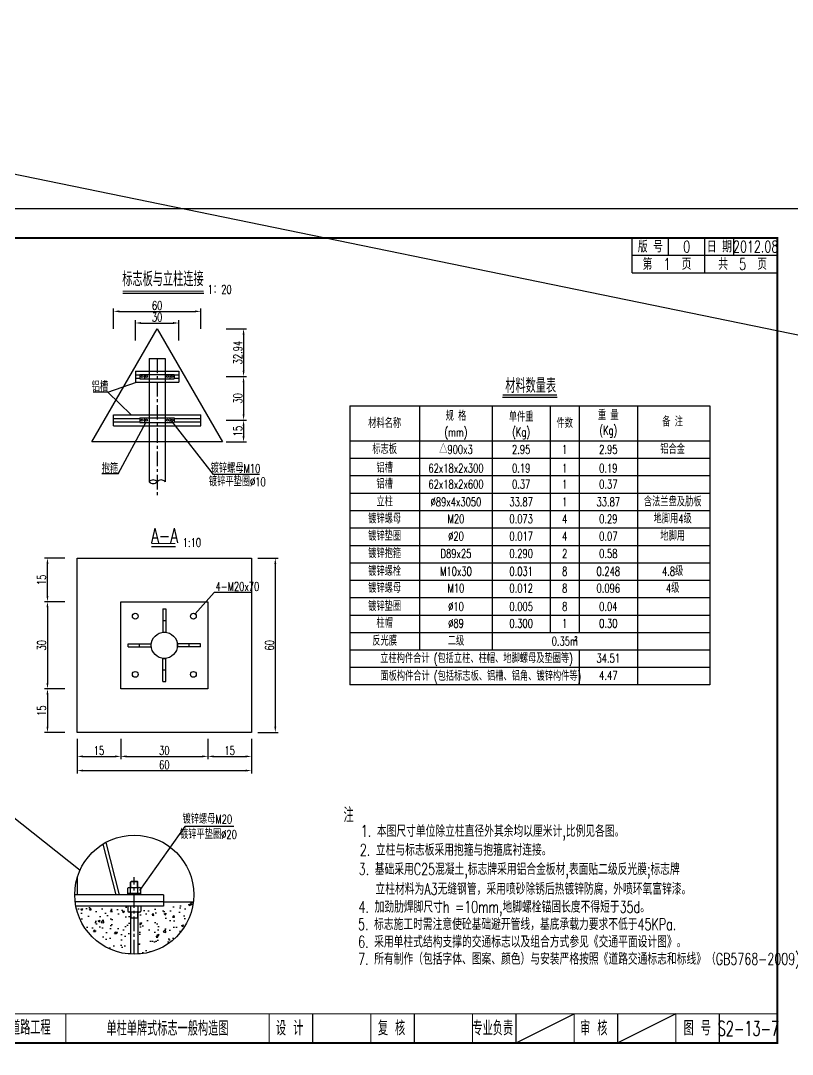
# Model space of a CAD drawing. Extents: x 3598 to 6562, y -9591 to -7828.
# Drawn here: x 3918 to 4183.7, y -8688.2 to -8332.6 of the extents above; entities that cross this region are included whole.
import ezdxf
from ezdxf.enums import TextEntityAlignment as Align

# ---------------------------------------------------------------- set-up
doc = ezdxf.new("R2010")
doc.units = 0
doc.header["$LTSCALE"] = 2
doc.header["$PDMODE"] = 32
doc.header["$PDSIZE"] = 0.3
doc.linetypes.add('CENTERX2', pattern=[4, 2.5, -0.5, 0.5, -0.5])
doc.layers.get('0').update_dxf_attribs({"linetype": 'CONTINUOUS'})
doc.layers.get('DEFPOINTS').update_dxf_attribs({"linetype": 'CONTINUOUS'})
for name, color, linetype in [('3', 3, 'CONTINUOUS'), ('PP-COM', 7, 'CONTINUOUS'), ('中线', 2, 'CENTERX2'), ('图框', 7, 'CONTINUOUS'), ('尺寸标注', 4, 'CONTINUOUS'), ('文字', 7, 'CONTINUOUS'), ('文字字符', 7, 'CONTINUOUS'), ('文字符号', 2, 'CONTINUOUS'), ('结构', 7, 'CONTINUOUS'), ('结构2', 7, 'CONTINUOUS'), ('结构3', 1, 'CONTINUOUS'), ('钢筋', 1, 'CONTINUOUS')]:
    doc.layers.add(name, color=color, linetype=linetype)
doc.styles.get("Standard").update_dxf_attribs({"font": 'simplex1.shx', "width": 0.7, "bigfont": 'hztxt.shx'})
doc.dimstyles.new('1：10', dxfattribs={"dimtxt": 3, "dimasz": 2, "dimexe": 1, "dimexo": 1, "dimgap": 0.5, "dimtad": 1, "dimrnd": 0.0095, "dimdsep": 46, "dimtxsty": 'Standard', "dimcen": 0.05, "dimclrt": 256, "dimadec": 0, "dimazin": 0, "dimtfac": 1, "dimtix": 1, "dimtmove": 2, "dimatfit": 3, "dimfxl": 0, "dimtolj": 1, "dimtzin": 0, "dimarcsym": 0})
doc.dimstyles.new('1：20', dxfattribs={"dimtxt": 3, "dimasz": 2, "dimexe": 1, "dimexo": 1, "dimgap": 0.5, "dimtad": 1, "dimlfac": 2, "dimrnd": 0.0095, "dimdsep": 46, "dimtxsty": 'Standard', "dimcen": 0.09, "dimadec": 0, "dimazin": 0, "dimtfac": 1, "dimtix": 1, "dimtmove": 2, "dimatfit": 3, "dimfxl": 0, "dimtolj": 1, "dimtzin": 0, "dimarcsym": 0})

# ---------------------------------------------------------------- blocks, each defined once
blk = doc.blocks.new('series')
at = {"width": 0.75}
for tag, height, p in [('页码', 4, (-35, -19)), ('图名', 5, (-220, -282)), ('图号', 5, (-20, -282))]:
    blk.add_attdef(tag, text='', height=height, dxfattribs=at).set_placement(p, align=Align.MIDDLE_CENTER)
blk = doc.blocks.new('*D154')
at = {"layer": 'DEFPOINTS', "color": 0, "linetype": 'Continuous'}
for p in [(3972.46, -8436.61), (3957.46, -8453.14), (3972.46, -8453.14)]:
    blk.add_point(p, dxfattribs=at)
at = {"layer": '尺寸标注', "color": 0, "linetype": 'Continuous', "lineweight": -2}
for p, q in [((3957.46, -8442.61), (3957.46, -8435.61)), ((3972.46, -8442.61), (3972.46, -8435.61)), ((3959.46, -8436.61), (3970.46, -8436.61))]:
    blk.add_line(p, q, dxfattribs=at)
at = {"layer": '尺寸标注', "color": 0, "linetype": 'Continuous'}
for points in [[(3959.46, -8436.27), (3959.46, -8436.94), (3957.46, -8436.61)], [(3970.46, -8436.27), (3970.46, -8436.94), (3972.46, -8436.61)]]:
    blk.add_solid(points, dxfattribs=at)
at = {"layer": '尺寸标注', "color": 0, "linetype": 'Continuous', "insert": (3964.96, -8434.61), "char_height": 3, "attachment_point": 5}
blk.add_mtext('\\A1;30', dxfattribs=at)
blk = doc.blocks.new('*D155')
at = {"layer": 'DEFPOINTS', "color": 0, "linetype": 'Continuous'}
for p in [(3979.96, -8432.6), (3949.96, -8468.14), (3979.96, -8468.14)]:
    blk.add_point(p, dxfattribs=at)
at = {"layer": '尺寸标注', "color": 0, "linetype": 'Continuous', "lineweight": -2}
for p, q in [((3949.96, -8438.6), (3949.96, -8431.6)), ((3979.96, -8438.6), (3979.96, -8431.6)), ((3951.96, -8432.6), (3977.96, -8432.6))]:
    blk.add_line(p, q, dxfattribs=at)
at = {"layer": '尺寸标注', "color": 0, "linetype": 'Continuous'}
for points in [[(3951.96, -8432.27), (3951.96, -8432.93), (3949.96, -8432.6)], [(3977.96, -8432.27), (3977.96, -8432.93), (3979.96, -8432.6)]]:
    blk.add_solid(points, dxfattribs=at)
at = {"layer": '尺寸标注', "color": 0, "linetype": 'Continuous', "insert": (3964.96, -8430.6), "char_height": 3, "attachment_point": 5}
blk.add_mtext('\\A1;60', dxfattribs=at)
blk = doc.blocks.new('*D156')
at = {"layer": 'DEFPOINTS', "color": 0, "linetype": 'Continuous'}
for p in [(3964.96, -8438.57), (3964.96, -8455.04), (3994.72, -8455.04)]:
    blk.add_point(p, dxfattribs=at)
at = {"layer": '尺寸标注', "color": 0, "linetype": 'Continuous', "lineweight": -2}
for p, q in [((3988.72, -8438.57), (3995.72, -8438.57)), ((3994.72, -8440.57), (3994.72, -8453.04)), ((3988.72, -8455.04), (3995.72, -8455.04))]:
    blk.add_line(p, q, dxfattribs=at)
at = {"layer": '尺寸标注', "color": 0, "linetype": 'Continuous'}
for points in [[(3994.39, -8440.57), (3995.05, -8440.57), (3994.72, -8438.57)], [(3994.39, -8453.04), (3995.05, -8453.04), (3994.72, -8455.04)]]:
    blk.add_solid(points, dxfattribs=at)
at = {"layer": '尺寸标注', "color": 0, "linetype": 'Continuous', "insert": (3992.72, -8446.8), "char_height": 3, "attachment_point": 5, "rotation": 90}
blk.add_mtext('\\A1;32.94', dxfattribs=at)
blk = doc.blocks.new('*D157')
at = {"layer": 'DEFPOINTS', "color": 0, "linetype": 'Continuous'}
for p in [(3987.46, -8455.04), (3987.46, -8470.04), (3994.72, -8470.04)]:
    blk.add_point(p, dxfattribs=at)
at = {"layer": '尺寸标注', "color": 0, "linetype": 'Continuous', "lineweight": -2}
for p, q in [((3988.72, -8455.04), (3995.72, -8455.04)), ((3994.72, -8457.04), (3994.72, -8468.04)), ((3988.72, -8470.04), (3995.72, -8470.04))]:
    blk.add_line(p, q, dxfattribs=at)
at = {"layer": '尺寸标注', "color": 0, "linetype": 'Continuous'}
for points in [[(3994.39, -8457.04), (3995.05, -8457.04), (3994.72, -8455.04)], [(3994.39, -8468.04), (3995.05, -8468.04), (3994.72, -8470.04)]]:
    blk.add_solid(points, dxfattribs=at)
at = {"layer": '尺寸标注', "color": 0, "linetype": 'Continuous', "insert": (3992.72, -8462.54), "char_height": 3, "attachment_point": 5, "rotation": 90}
blk.add_mtext('\\A1;30', dxfattribs=at)
blk = doc.blocks.new('*D158')
at = {"layer": 'DEFPOINTS', "color": 0, "linetype": 'Continuous'}
for p in [(3987.46, -8470.04), (3987.46, -8477.54), (3994.72, -8477.54)]:
    blk.add_point(p, dxfattribs=at)
at = {"layer": '尺寸标注', "color": 0, "linetype": 'Continuous', "lineweight": -2}
for p, q in [((3988.72, -8470.04), (3995.72, -8470.04)), ((3994.72, -8472.04), (3994.72, -8475.54)), ((3988.72, -8477.54), (3995.72, -8477.54))]:
    blk.add_line(p, q, dxfattribs=at)
at = {"layer": '尺寸标注', "color": 0, "linetype": 'Continuous'}
for points in [[(3994.39, -8472.04), (3995.05, -8472.04), (3994.72, -8470.04)], [(3994.39, -8475.54), (3995.05, -8475.54), (3994.72, -8477.54)]]:
    blk.add_solid(points, dxfattribs=at)
at = {"layer": '尺寸标注', "color": 0, "linetype": 'Continuous', "insert": (3992.72, -8473.79), "char_height": 3, "attachment_point": 5, "rotation": 90}
blk.add_mtext('\\A1;15', dxfattribs=at)
blk = doc.blocks.new('*D159')
at = {"layer": 'DEFPOINTS', "color": 0, "linetype": 'Continuous'}
for p in [(3927.2, -8517.49), (3952.44, -8517.49), (3952.44, -8532.49)]:
    blk.add_point(p, dxfattribs=at)
at = {"layer": '尺寸标注', "color": 0, "linetype": 'Continuous', "lineweight": -2}
for p, q in [((3933.2, -8517.49), (3926.2, -8517.49)), ((3927.2, -8530.49), (3927.2, -8519.49)), ((3933.2, -8532.49), (3926.2, -8532.49))]:
    blk.add_line(p, q, dxfattribs=at)
at = {"layer": '尺寸标注', "color": 0, "linetype": 'Continuous'}
for points in [[(3926.87, -8519.49), (3927.54, -8519.49), (3927.2, -8517.49)], [(3926.87, -8530.49), (3927.54, -8530.49), (3927.2, -8532.49)]]:
    blk.add_solid(points, dxfattribs=at)
at = {"layer": '尺寸标注', "linetype": 'Continuous', "insert": (3925.2, -8524.99), "char_height": 3, "attachment_point": 5, "rotation": 90}
blk.add_mtext('\\A1;15', dxfattribs=at)
blk = doc.blocks.new('*D160')
at = {"layer": 'DEFPOINTS', "color": 0, "linetype": 'Continuous'}
for p in [(3952.44, -8532.49), (3927.2, -8562.49), (3952.44, -8562.49)]:
    blk.add_point(p, dxfattribs=at)
at = {"layer": '尺寸标注', "color": 0, "linetype": 'Continuous', "lineweight": -2}
for p, q in [((3933.2, -8532.49), (3926.2, -8532.49)), ((3927.2, -8534.49), (3927.2, -8560.49)), ((3933.2, -8562.49), (3926.2, -8562.49))]:
    blk.add_line(p, q, dxfattribs=at)
at = {"layer": '尺寸标注', "color": 0, "linetype": 'Continuous'}
for points in [[(3926.87, -8534.49), (3927.54, -8534.49), (3927.2, -8532.49)], [(3926.87, -8560.49), (3927.54, -8560.49), (3927.2, -8562.49)]]:
    blk.add_solid(points, dxfattribs=at)
at = {"layer": '尺寸标注', "linetype": 'Continuous', "insert": (3925.2, -8547.49), "char_height": 3, "attachment_point": 5, "rotation": 90}
blk.add_mtext('\\A1;30', dxfattribs=at)
blk = doc.blocks.new('*D161')
at = {"layer": 'DEFPOINTS', "color": 0, "linetype": 'Continuous'}
for p in [(3952.44, -8562.49), (3927.2, -8577.49), (3952.44, -8577.49)]:
    blk.add_point(p, dxfattribs=at)
at = {"layer": '尺寸标注', "color": 0, "linetype": 'Continuous', "lineweight": -2}
for p, q in [((3933.2, -8562.49), (3926.2, -8562.49)), ((3927.2, -8564.49), (3927.2, -8575.49)), ((3933.2, -8577.49), (3926.2, -8577.49))]:
    blk.add_line(p, q, dxfattribs=at)
at = {"layer": '尺寸标注', "color": 0, "linetype": 'Continuous'}
for points in [[(3926.87, -8564.49), (3927.54, -8564.49), (3927.2, -8562.49)], [(3926.87, -8575.49), (3927.54, -8575.49), (3927.2, -8577.49)]]:
    blk.add_solid(points, dxfattribs=at)
at = {"layer": '尺寸标注', "linetype": 'Continuous', "insert": (3925.2, -8569.99), "char_height": 3, "attachment_point": 5, "rotation": 90}
blk.add_mtext('\\A1;15', dxfattribs=at)
blk = doc.blocks.new('*D162')
at = {"layer": 'DEFPOINTS', "color": 0, "linetype": 'Continuous'}
for p in [(3997.44, -8517.49), (3997.44, -8577.49), (4005.65, -8577.49)]:
    blk.add_point(p, dxfattribs=at)
at = {"layer": '尺寸标注', "color": 0, "linetype": 'Continuous', "lineweight": -2}
for p, q in [((3999.65, -8517.49), (4006.65, -8517.49)), ((4005.65, -8519.49), (4005.65, -8575.49)), ((3999.65, -8577.49), (4006.65, -8577.49))]:
    blk.add_line(p, q, dxfattribs=at)
at = {"layer": '尺寸标注', "color": 0, "linetype": 'Continuous'}
for points in [[(4005.32, -8519.49), (4005.98, -8519.49), (4005.65, -8517.49)], [(4005.32, -8575.49), (4005.98, -8575.49), (4005.65, -8577.49)]]:
    blk.add_solid(points, dxfattribs=at)
at = {"layer": '尺寸标注', "linetype": 'Continuous', "insert": (4003.65, -8547.49), "char_height": 3, "attachment_point": 5, "rotation": 90}
blk.add_mtext('\\A1;60', dxfattribs=at)
blk = doc.blocks.new('*D163')
at = {"layer": 'DEFPOINTS', "color": 0, "linetype": 'Continuous'}
for p in [(3952.44, -8562.49), (3937.44, -8577.49), (3952.44, -8585.72)]:
    blk.add_point(p, dxfattribs=at)
at = {"layer": '尺寸标注', "color": 0, "linetype": 'Continuous', "lineweight": -2}
for p, q in [((3937.44, -8579.72), (3937.44, -8586.72)), ((3952.44, -8579.72), (3952.44, -8586.72)), ((3939.44, -8585.72), (3950.44, -8585.72))]:
    blk.add_line(p, q, dxfattribs=at)
at = {"layer": '尺寸标注', "color": 0, "linetype": 'Continuous'}
for points in [[(3939.44, -8585.39), (3939.44, -8586.06), (3937.44, -8585.72)], [(3950.44, -8585.39), (3950.44, -8586.06), (3952.44, -8585.72)]]:
    blk.add_solid(points, dxfattribs=at)
at = {"layer": '尺寸标注', "linetype": 'Continuous', "insert": (3944.94, -8583.72), "char_height": 3, "attachment_point": 5}
blk.add_mtext('\\A1;15', dxfattribs=at)
blk = doc.blocks.new('*D164')
at = {"layer": 'DEFPOINTS', "color": 0, "linetype": 'Continuous'}
for p in [(3952.44, -8562.49), (3982.44, -8562.49), (3982.44, -8585.72)]:
    blk.add_point(p, dxfattribs=at)
at = {"layer": '尺寸标注', "color": 0, "linetype": 'Continuous', "lineweight": -2}
for p, q in [((3952.44, -8579.72), (3952.44, -8586.72)), ((3982.44, -8579.72), (3982.44, -8586.72)), ((3954.44, -8585.72), (3980.44, -8585.72))]:
    blk.add_line(p, q, dxfattribs=at)
at = {"layer": '尺寸标注', "color": 0, "linetype": 'Continuous'}
for points in [[(3954.44, -8585.39), (3954.44, -8586.06), (3952.44, -8585.72)], [(3980.44, -8585.39), (3980.44, -8586.06), (3982.44, -8585.72)]]:
    blk.add_solid(points, dxfattribs=at)
at = {"layer": '尺寸标注', "linetype": 'Continuous', "insert": (3967.44, -8583.72), "char_height": 3, "attachment_point": 5}
blk.add_mtext('\\A1;30', dxfattribs=at)
blk = doc.blocks.new('*D165')
at = {"layer": 'DEFPOINTS', "color": 0, "linetype": 'Continuous'}
for p in [(3982.44, -8562.49), (3997.44, -8562.49), (3997.44, -8585.72)]:
    blk.add_point(p, dxfattribs=at)
at = {"layer": '尺寸标注', "color": 0, "linetype": 'Continuous', "lineweight": -2}
for p, q in [((3982.44, -8579.72), (3982.44, -8586.72)), ((3997.44, -8579.72), (3997.44, -8586.72)), ((3984.44, -8585.72), (3995.44, -8585.72))]:
    blk.add_line(p, q, dxfattribs=at)
at = {"layer": '尺寸标注', "color": 0, "linetype": 'Continuous'}
for points in [[(3984.44, -8585.39), (3984.44, -8586.06), (3982.44, -8585.72)], [(3995.44, -8585.39), (3995.44, -8586.06), (3997.44, -8585.72)]]:
    blk.add_solid(points, dxfattribs=at)
at = {"layer": '尺寸标注', "linetype": 'Continuous', "insert": (3989.94, -8583.72), "char_height": 3, "attachment_point": 5}
blk.add_mtext('\\A1;15', dxfattribs=at)
blk = doc.blocks.new('*D166')
at = {"layer": 'DEFPOINTS', "color": 0, "linetype": 'Continuous'}
for p in [(3937.44, -8577.49), (3997.44, -8577.49), (3997.44, -8590.6)]:
    blk.add_point(p, dxfattribs=at)
at = {"layer": '尺寸标注', "color": 0, "linetype": 'Continuous', "lineweight": -2}
for p, q in [((3937.44, -8584.6), (3937.44, -8591.6)), ((3997.44, -8584.6), (3997.44, -8591.6)), ((3939.44, -8590.6), (3995.44, -8590.6))]:
    blk.add_line(p, q, dxfattribs=at)
at = {"layer": '尺寸标注', "color": 0, "linetype": 'Continuous'}
for points in [[(3939.44, -8590.27), (3939.44, -8590.94), (3937.44, -8590.6)], [(3995.44, -8590.27), (3995.44, -8590.94), (3997.44, -8590.6)]]:
    blk.add_solid(points, dxfattribs=at)
at = {"layer": '尺寸标注', "linetype": 'Continuous', "insert": (3967.44, -8588.6), "char_height": 3, "attachment_point": 5}
blk.add_mtext('\\A1;60', dxfattribs=at)

msp = doc.modelspace()

# ---------------------------------------------------------------- hatches: boundary and pattern name
at = {"layer": '尺寸标注'}
h = msp.add_hatch(dxfattribs=at)
h.set_pattern_fill('AR-CONC', color=256, style=0)
h.set_pattern_definition([(50, (2113.799, -8752.385), (7.172602, -0.627521), [0.75, -8.25]), (355, (2113.799, -8752.385), (-1.387513, 7.52192), [0.6, -6.6]), (100.4514, (2114.3966, -8752.437), (5.785094, 6.894395), [0.637402, -7.01142]), (46.1842, (2113.799, -8750.385), (10.67241, -1.65519), [1.125, -12.375]), (96.6356, (2114.688, -8750.523), (9.346627, 9.74118), [0.9561, -10.51713]), (351.1842, (2113.799, -8750.385), (9.34662, 9.741186), [0.9, -9.9]), (21, (2114.799, -8750.885), (5.96907, -4.026189), [0.75, -8.25]), (326, (2114.799, -8750.885), (2.433153, 7.2515), [0.6, -6.6]), (71.4514, (2115.296, -8751.2205), (8.402226, 3.225305), [0.637402, -7.01142]), (37.5, (2113.7989, -8752.385), (0.1215986, 3.3289385), [0, -6.52, 0, -6.7, 0, -6.625]), (7.5, (2113.799, -8752.385), (2.6306954, 3.944117), [0, -3.82, 0, -6.37, 0, -2.525]), (327.5, (2111.5689, -8752.385), (5.3382244, -0.2255487), [0, -2.5, 0, -7.8, 0, -10.35]), (317.5, (2110.569, -8752.385), (5.831862, 1.00105), [0, -3.25, 0, -5.18, 0, -7.35])])
h.paths.add_polyline_path([(3936.9973, -8637.309, 0.34067024), (3955.8497, -8653.7674), (3955.8497, -8639.309), (3955.1497, -8639.309, -0.41421356), (3954.8497, -8639.009), (3954.8497, -8637.309)])
h.paths.add_polyline_path([(3959.3497, -8637.309), (3959.3497, -8639.009, -0.41421356), (3959.0497, -8639.309), (3958.3497, -8639.309), (3958.3497, -8653.7674, 0.36148997), (3977.4432, -8635.809), (3967.0997, -8635.809), (3967.0997, -8637.309)])

# ---------------------------------------------------------------- linework, layer by layer
at = {"color": 7, "linetype": 'Continuous'}
for p, q in [((3966.9409, -8534.9933), (3967.9409, -8534.9933)), ((3966.9409, -8534.9933), (3966.9409, -8542.9933)), ((3967.9409, -8534.9933), (3967.9409, -8542.9933)), ((3966.9409, -8538.9933), (3967.9409, -8538.9933)), ((3966.9409, -8542.9933), (3967.9409, -8542.9933)), ((3954.9409, -8547.9933), (3954.9409, -8546.9933)), ((3954.9409, -8546.9933), (3962.9409, -8546.9933)), ((3954.9409, -8547.9933), (3962.9409, -8547.9933)), ((3958.9409, -8547.9933), (3958.9409, -8546.9933)), ((3962.9409, -8547.9933), (3962.9409, -8546.9933)), ((3971.9409, -8547.9933), (3971.9409, -8546.9933)), ((3979.9409, -8546.9933), (3971.9409, -8546.9933)), ((3979.9409, -8547.9933), (3971.9409, -8547.9933)), ((3975.9409, -8547.9933), (3975.9409, -8546.9933)), ((3979.9409, -8547.9933), (3979.9409, -8546.9933)), ((3966.9409, -8551.9933), (3967.9409, -8551.9933)), ((3966.9409, -8559.9933), (3966.9409, -8551.9933)), ((3967.9409, -8559.9933), (3967.9409, -8551.9933)), ((3966.9409, -8555.9933), (3967.9409, -8555.9933)), ((3966.9409, -8559.9933), (3967.9409, -8559.9933))]:
    msp.add_line(p, q, dxfattribs=at)
msp.add_circle((3967.4409, -8547.4933), 4.5, dxfattribs=at)
at = {"layer": 'PP-COM'}
for centre in [(3957.4409, -8537.4933), (3977.4409, -8537.4933), (3957.4409, -8557.4933), (3977.4409, -8557.4933)]:
    msp.add_circle(centre, 1, dxfattribs=at)
at = {"layer": '中线'}
for p, q in [((3964.9572, -8448.8423), (3964.9572, -8496.1346)), ((3957.0997, -8653.8055), (3957.0997, -8627.309))]:
    msp.add_line(p, q, dxfattribs=at)
at = {"layer": '图框'}
for p, q in [((4128.5275, -8419.3182), (4128.5275, -8407.3182)), ((4141.0275, -8413.3182), (4141.0275, -8407.3182)), ((4153.5275, -8413.3182), (4153.5275, -8407.3182)), ((4163.5275, -8413.3182), (4163.5275, -8407.3182)), ((4128.5275, -8413.3182), (4178.5275, -8413.3182)), ((4153.5275, -8419.3182), (4153.5275, -8413.3182)), ((4128.5275, -8419.3182), (4178.5275, -8419.3182)), ((4088.5275, -8684.3182), (4108.5275, -8674.3182)), ((4143.5275, -8674.3182), (4123.5275, -8684.3182))]:
    msp.add_line(p, q, dxfattribs=at)
msp.add_lwpolyline([(4188.5275, -8694.3182), (4188.5275, -8397.3182), (3768.5275, -8397.3182), (3768.5275, -8694.3182)], close=True, dxfattribs=at)
for points, const_width in [([(4178.5275, -8407.3182), (3798.5275, -8407.3182), (3798.5275, -8684.3182), (4178.5275, -8684.3182), (4178.5275, -8407.3182)], 0.7), ([(3798.5275, -8674.3182), (4178.5275, -8674.3182)], 0.4), ([(3933.5275, -8684.3182), (3933.5275, -8674.3182)], 0.4), ([(4003.5275, -8684.3182), (4003.5275, -8674.3182)], 0.4), ([(4018.5275, -8684.3182), (4018.5275, -8674.3182)], 0.4), ([(4038.5275, -8684.3182), (4038.5275, -8674.3182)], 0.4), ([(4053.5275, -8684.3182), (4053.5275, -8674.3182)], 0.4), ([(4073.5275, -8684.3182), (4073.5275, -8674.3182)], 0.4), ([(4073.5275, -8684.3182), (4073.5275, -8674.3182)], 0.4), ([(4088.5275, -8684.3182), (4088.5275, -8674.3182)], 0.4), ([(4108.5275, -8684.3182), (4108.5275, -8674.3182)], 0.4), ([(4123.5275, -8684.3182), (4123.5275, -8674.3182)], 0.4), ([(4143.5275, -8684.3182), (4143.5275, -8674.3182)], 0.4), ([(4158.5275, -8684.3182), (4158.5275, -8674.3182)], 0.4)]:
    msp.add_lwpolyline(points, dxfattribs=dict(at, const_width=const_width))
at = {"layer": '尺寸标注', "linetype": 'Continuous'}
msp.add_line((6033.3269, -8820.0782), (3658.0236, -8332.5829), dxfattribs=at)
at = {"layer": '尺寸标注', "color": 7, "linetype": 'Continuous'}
for p, q in [((3953.1024, -8426.362), (3980.9894, -8426.362)), ((4083.9109, -8462.1021), (4102.6718, -8462.1021))]:
    msp.add_line(p, q, dxfattribs=at)
at = {"layer": '尺寸标注'}
for p, q in [((3875.396, -8574.8358), (3938.4478, -8624.8111)), ((3967.0997, -8635.809), (3977.4432, -8635.809))]:
    msp.add_line(p, q, dxfattribs=at)
at = {"layer": '尺寸标注', "color": 7, "linetype": 'Continuous', "const_width": 0.4}
for points in [[(3953.1024, -8425.642), (3980.9894, -8425.642)], [(4083.9109, -8461.3821), (4102.6718, -8461.3821)]]:
    msp.add_lwpolyline(points, dxfattribs=at)
at = {"layer": '尺寸标注'}
msp.add_circle((3957.0997, -8633.309), 20.4965, dxfattribs=at)
at = {"layer": '文字'}
msp.add_line((3962.9921, -8513.4662), (3971.2282, -8513.4662), dxfattribs=at)
at = {"layer": '文字', "const_width": 0.4}
msp.add_lwpolyline([(3962.9921, -8512.4662), (3971.2282, -8512.4662)], dxfattribs=at)
at = {"layer": '文字字符', "color": 7, "linetype": 'Continuous'}
for p, q in [((4055.2914, -8465.1021), (4055.2914, -8549.1021)), ((4080.2914, -8465.1021), (4080.2914, -8549.1021)), ((4100.2914, -8465.1021), (4100.2914, -8543.1021)), ((4110.2914, -8465.1021), (4110.2914, -8543.1021)), ((4130.2914, -8465.1021), (4130.2914, -8561.1021)), ((4031.2914, -8477.1021), (4155.2914, -8477.1021)), ((4031.2914, -8483.1021), (4155.2914, -8483.1021)), ((4031.2914, -8489.1021), (4155.2914, -8489.1021)), ((4031.2914, -8495.1021), (4155.2914, -8495.1021)), ((4031.2914, -8501.1021), (4155.2914, -8501.1021)), ((4031.2914, -8507.1021), (4155.2914, -8507.1021)), ((4031.2914, -8513.1021), (4155.2914, -8513.1021)), ((4031.2914, -8519.1021), (4155.2914, -8519.1021)), ((4031.2914, -8525.1021), (4155.2914, -8525.1021)), ((4031.2914, -8531.1021), (4155.2914, -8531.1021)), ((4031.2914, -8537.1021), (4155.2914, -8537.1021)), ((4031.2914, -8543.1021), (4155.2914, -8543.1021)), ((4110.2914, -8549.1021), (4110.2914, -8561.1021)), ((4155.2914, -8555.1021), (4031.2914, -8555.1021))]:
    msp.add_line(p, q, dxfattribs=at)
at = {"layer": '文字符号'}
for p, q in [((3947.9612, -8460.4479), (3957.8168, -8456.9338)), ((3947.9612, -8460.4479), (3942.9942, -8460.4479)), ((3947.9612, -8460.4479), (3956.0506, -8468.1449)), ((3951.5447, -8488.5439), (3961.0855, -8470.8033)), ((3984.3807, -8488.7854), (3970.0797, -8470.36)), ((3951.5447, -8488.5439), (3945.9159, -8488.5439)), ((4000.2065, -8488.7854), (3984.3807, -8488.7854)), ((3978.0072, -8536.6691), (3984.6359, -8529.2808)), ((3997.6478, -8529.2808), (3984.6359, -8529.2808)), ((3974.5183, -8609.8371), (3958.8998, -8631.8507)), ((3991.4143, -8609.8371), (3974.5183, -8609.8371))]:
    msp.add_line(p, q, dxfattribs=at)
at = {"layer": '文字符号', "color": 1}
for p, q in [((4031.2914, -8465.1021), (4031.2914, -8561.1021)), ((4031.2914, -8465.1021), (4155.2914, -8465.1021)), ((4155.2914, -8465.1021), (4155.2914, -8561.1021)), ((4031.2914, -8549.1021), (4155.2914, -8549.1021)), ((4031.2914, -8549.1021), (4155.2914, -8549.1021)), ((4155.2914, -8561.1021), (4031.2914, -8561.1021))]:
    msp.add_line(p, q, dxfattribs=at)
at = {"layer": '结构', "linetype": 'Continuous'}
msp.add_line((3957.4572, -8456.9338), (3972.4572, -8456.9338), dxfattribs=at)
at = {"layer": '结构2'}
for p, q in [((3957.4572, -8453.1449), (3957.4572, -8456.9338)), ((3957.4572, -8453.1449), (3972.4572, -8453.1449)), ((3972.4572, -8453.1449), (3972.4572, -8456.9338)), ((3957.4572, -8454.4894), (3959.06, -8454.4894)), ((3957.4572, -8455.5894), (3959.06, -8455.5894)), ((3959.06, -8454.2755), (3959.06, -8455.8033)), ((3959.06, -8454.2755), (3970.8544, -8454.2755)), ((3959.06, -8455.8033), (3970.8544, -8455.8033)), ((3960.5877, -8454.2755), (3960.5877, -8455.8033)), ((3969.3266, -8454.2755), (3969.3266, -8455.8033)), ((3970.8544, -8454.2755), (3970.8544, -8455.8033)), ((3970.8544, -8454.4894), (3972.4572, -8454.4894)), ((3970.8544, -8455.5894), (3972.4572, -8455.5894)), ((3949.9572, -8468.1449), (3979.9572, -8468.1449)), ((3949.9572, -8471.9338), (3949.9572, -8468.1449)), ((3949.9572, -8469.4894), (3959.06, -8469.4894)), ((3949.9572, -8470.5894), (3959.06, -8470.5894)), ((3959.06, -8469.2755), (3970.8544, -8469.2755)), ((3959.06, -8469.2755), (3959.06, -8470.8033)), ((3959.06, -8470.8033), (3970.8544, -8470.8033)), ((3960.5877, -8469.2755), (3960.5877, -8470.8033)), ((3969.3266, -8469.2755), (3969.3266, -8470.8033)), ((3970.8544, -8469.2755), (3970.8544, -8470.8033)), ((3970.8544, -8469.4894), (3979.9572, -8469.4894)), ((3970.8544, -8470.5894), (3979.9572, -8470.5894)), ((3979.9572, -8471.9338), (3979.9572, -8468.1449)), ((3949.9572, -8471.9338), (3979.9572, -8471.9338)), ((3950.8619, -8633.309), (3946.339, -8615.8644)), ((3947.2607, -8615.3285), (3951.9226, -8633.309)), ((3937.5858, -8633.309), (3937.5858, -8627.039)), ((3967.0997, -8633.309), (3936.6032, -8633.309)), ((3967.0997, -8633.309), (3967.0997, -8637.309)), ((3967.0997, -8635.809), (3936.7562, -8635.809)), ((3967.0997, -8637.309), (3936.9973, -8637.309))]:
    msp.add_line(p, q, dxfattribs=at)
for centre in [(3959.8239, -8455.0394), (3961.3516, -8455.0394), (3968.5627, -8455.0394), (3970.0905, -8455.0394), (3959.8239, -8470.0394), (3961.3516, -8470.0394), (3968.5627, -8470.0394), (3970.0905, -8470.0394)]:
    msp.add_circle(centre, 0.3208, dxfattribs=at)
at = {"layer": '结构3'}
for p, q in [((3954.8497, -8633.309), (3954.8497, -8631.109)), ((3955.1497, -8630.809), (3959.0497, -8630.809)), ((3955.8497, -8632.809), (3955.8497, -8629.009)), ((3958.3229, -8628.909), (3955.8765, -8628.909)), ((3955.9497, -8630.809), (3955.9497, -8628.8358)), ((3958.1497, -8628.809), (3956.0497, -8628.809)), ((3958.2497, -8630.809), (3958.2497, -8628.8358)), ((3958.3497, -8632.809), (3958.3497, -8629.009)), ((3959.3497, -8633.309), (3959.3497, -8631.109)), ((3954.8497, -8632.809), (3959.3497, -8632.809)), ((3955.8497, -8632.809), (3955.8497, -8631.609)), ((3958.3497, -8632.809), (3958.3497, -8631.609)), ((3959.3497, -8637.309), (3954.8497, -8637.309)), ((3954.8497, -8637.309), (3954.8497, -8639.009)), ((3955.8497, -8637.309), (3955.8497, -8653.7674)), ((3955.8497, -8637.309), (3955.8497, -8638.509)), ((3958.3497, -8637.309), (3958.3497, -8653.7674)), ((3958.3497, -8637.309), (3958.3497, -8638.509)), ((3959.3497, -8637.309), (3959.3497, -8639.009)), ((3959.0497, -8639.309), (3955.1497, -8639.309)), ((3955.8497, -8641.309), (3958.3497, -8641.309)), ((3955.9497, -8639.309), (3955.9497, -8641.309)), ((3958.2497, -8639.309), (3958.2497, -8641.309))]:
    msp.add_line(p, q, dxfattribs=at)
for centre, radius, start, end in [((3955.1497, -8631.109), 0.3, 90, 180), ((3955.5497, -8631.109), 0.3, 0, 90), ((3956.0497, -8629.009), 0.2, 90, 180), ((3956.1497, -8631.109), 0.3, 90, 180), ((3958.0497, -8631.109), 0.3, 0, 90), ((3958.1497, -8629.009), 0.2, 0, 90), ((3958.6497, -8631.109), 0.3, 90, 180), ((3959.0497, -8631.109), 0.3, 0, 90), ((3955.1497, -8639.009), 0.3, 180, 270), ((3955.5497, -8639.009), 0.3, 270, 0), ((3956.1497, -8639.009), 0.3, 180, 270), ((3958.0497, -8639.009), 0.3, 270, 0), ((3958.6497, -8639.009), 0.3, 180, 270), ((3959.0497, -8639.009), 0.3, 270, 0)]:
    msp.add_arc(centre, radius, start, end, dxfattribs=at)
at = {"layer": '钢筋', "linetype": 'Continuous'}
for p, q in [((3962.2272, -8448.8423), (3962.2272, -8491.2262)), ((3962.2272, -8448.8423), (3967.6872, -8448.8423)), ((3967.6872, -8448.8423), (3967.6872, -8491.2262)), ((3937.4409, -8517.4933), (3997.4409, -8517.4933)), ((3937.4409, -8577.4933), (3937.4409, -8517.4933)), ((3997.4409, -8517.4933), (3997.4409, -8577.4933)), ((3952.4409, -8532.4933), (3982.4409, -8532.4933)), ((3952.4409, -8562.4933), (3952.4409, -8532.4933)), ((3982.4409, -8532.4933), (3982.4409, -8562.4933)), ((3982.4409, -8562.4933), (3952.4409, -8562.4933)), ((3997.4409, -8577.4933), (3937.4409, -8577.4933))]:
    msp.add_line(p, q, dxfattribs=at)
msp.add_lwpolyline([(3964.9572, -8438.5682), (3987.4572, -8477.5394), (3942.4572, -8477.5394)], close=True, dxfattribs=at)
for centre, start, end in [((3963.5922, -8492.3661), 39.865859, 140.134141), ((3963.5922, -8490.0862), 219.865859, 320.134141), ((3966.3222, -8492.3661), 39.865859, 140.134141)]:
    msp.add_arc(centre, 1.7784, start, end, dxfattribs=at)

# ---------------------------------------------------------------- block references
at = {"layer": '图框'}
ref = msp.add_blockref('series', (4188.5275, -8397.3182), dxfattribs=at)
ref.add_attrib('页码', '第  1  页    共  5  页', dxfattribs={"layer": '0', "height": 4, "width": 0.7}).set_placement((4153.5275, -8416.3182), align=Align.MIDDLE_CENTER)
ref.add_attrib('图名', '单柱单牌式标志一般构造图', dxfattribs={"layer": '0', "height": 5, "width": 0.7}).set_placement((3968.5275, -8679.3182), align=Align.MIDDLE_CENTER)
ref.add_attrib('图号', 'S2-13-7', dxfattribs={"layer": '0', "height": 5, "width": 0.65}).set_placement((4168.5275, -8679.3182), align=Align.MIDDLE_CENTER)

# ---------------------------------------------------------------- texts
at = {"width": 0.7}
msp.add_text('1：20', height=3, dxfattribs=at).set_placement((3986.5167, -8425.036), align=Align.MIDDLE)
at = {"layer": '3', "color": 7, "width": 0.7}
msp.add_text('4-M20x70', height=3, dxfattribs=at).set_placement((3985.0903, -8528.7693))
at = {"layer": '图框', "width": 0.7}
for s, height, p in [('版 号', 4, (4134.7775, -8410.3182)), ('0', 4, (4147.2775, -8410.3182)), ('日 期', 4, (4158.5275, -8410.3182)), ('2012.08', 4, (4171.0275, -8410.3182)), ('佛山市禅城区南庄二桥北延线道路工程', 5, (3898.5275, -8679.0035)), ('设 计', 5, (4010.5722, -8679.2236)), ('复 核', 5, (4045.667, -8679.2236)), ('专业负责', 5, (4080.5178, -8679.2236)), ('审 核', 5, (4115.2916, -8679.2236)), ('图 号', 5, (4150.9107, -8679.2236))]:
    msp.add_text(s, height=height, dxfattribs=at).set_placement(p, align=Align.MIDDLE_CENTER)
at = {"layer": '文字', "width": 0.7}
for s, height, p in [('A-A', 5, (3967.5145, -8509.7347)), ('1:10', 3, (3976.9424, -8512.1671))]:
    msp.add_text(s, height=height, dxfattribs=at).set_placement(p, align=Align.MIDDLE_CENTER)
at = {"layer": '文字字符', "width": 0.7}
for s, height, p in [('标志板与立柱连接', 5, (3952.964, -8423.9501)), ('材料数量表', 5, (4084.8239, -8460.6615)), ('注', 5, (4029.1284, -8608.4187)), ('1. 本图尺寸单位除立柱直径外其余均以厘米计,比例见各图。', 4, (4035.0932, -8613.4084)), ('2. 立柱与标志板采用抱箍与抱箍底衬连接。', 4, (4034.7626, -8619.8784)), ('3. 基础采用C25混凝土,标志牌采用铝合金板材,表面贴二级反光膜;标志牌', 4, (4034.3645, -8626.5137)), ('立柱材料为A3无缝钢管，采用喷砂除锈后热镀锌防腐，外喷环氧富锌漆。', 4, (4040.1522, -8633.3041)), ('4. 加劲肋焊脚尺寸h =10mm,地脚螺栓锚固长度不得短于35d。', 4, (4034.3087, -8639.4913)), ('5. 标志施工时需注意使砼基础避开管线，基底承载力要求不低于45KPa.', 4, (4034.123, -8645.4572)), ('6. 采用单柱式结构支撑的交通标志以及组合方式参见《交通平面设计图》。', 4, (4034.1614, -8651.496)), ('7. 所有制作（包括字体、图案、颜色）与安装严格按照《道路交通标志和标线》（GB5768-2009)实施。', 4, (4034.1614, -8657.3865))]:
    msp.add_text(s, height=height, dxfattribs=at).set_placement(p)
at = {"layer": '文字字符', "color": 7, "linetype": 'Continuous', "width": 0.7}
for s, height, p in [('铝槽', 3, (3945.2351, -8458.576)), ('规 格', 3, (4067.8508, -8468.6908)), ('单件重', 3, (4090.2914, -8468.9797)), ('重 量', 3, (4120.2914, -8468.402)), ('材料名称', 3, (4043.2914, -8471.1929)), ('件数', 3, (4105.2914, -8471.1853)), ('(Kg)', 3, (4120.2914, -8473.5354)), ('备 注', 3, (4142.4522, -8470.6798)), ('(mm)', 3, (4067.8508, -8474.1853)), ('(Kg)', 3, (4090.2914, -8474.1131)), ('标志板', 3, (4043.2914, -8480.1021)), ('△900x3', 3, (4067.8508, -8480.1021)), ('2.95', 3, (4090.2914, -8480.1021)), ('1', 3, (4105.2914, -8480.1021)), ('2.95', 3, (4120.2914, -8480.1021)), ('铝合金', 3, (4142.4522, -8480.1021)), ('抱箍', 3, (3948.6859, -8486.7523)), ('镀锌螺母M10', 3, (3991.9443, -8486.6272)), ('铝槽', 3, (4043.2914, -8486.5668)), ('62x18x2x300', 3, (4067.8508, -8486.5668)), ('0.19', 3, (4090.2914, -8486.5668)), ('1', 3, (4105.2914, -8486.5668)), ('0.19', 3, (4120.2914, -8486.5668)), ('镀锌平垫圈%%c10', 3, (3992.5678, -8491.2341)), ('铝槽', 3, (4043.2914, -8492.0916)), ('62x18x2x600', 3, (4067.8508, -8492.0916)), ('0.37', 3, (4090.2914, -8492.0916)), ('1', 3, (4105.2914, -8492.0916)), ('0.37', 3, (4120.2914, -8492.0916)), ('立柱', 3, (4043.2914, -8498.1764)), ('含法兰盘及肋板', 3, (4142.4522, -8498.1764)), ('%%C89x4x3050', 3, (4067.8508, -8498.1764)), ('33.87', 3, (4090.2914, -8498.1764)), ('1', 3, (4105.2914, -8498.1764)), ('镀锌螺母', 3, (4043.2914, -8504.0175)), ('M20', 3, (4067.8508, -8504.0175)), ('0.073', 3, (4090.2914, -8504.0175)), ('4', 3, (4105.2914, -8504.0175)), ('地脚用4级', 3, (4142.4522, -8504.0175)), ('镀锌垫圈', 3, (4043.2914, -8509.9673)), ('%%c20', 3, (4067.8508, -8509.9673)), ('0.017', 3, (4090.2914, -8509.9673)), ('4', 3, (4105.2914, -8509.9673)), ('地脚用', 3, (4142.4522, -8509.9673)), ('镀锌抱箍', 3, (4043.2914, -8515.9434)), ('D89x25', 3, (4067.8508, -8515.9434)), ('0.290', 3, (4090.2914, -8515.9434)), ('2', 3, (4105.2914, -8515.9434)), ('0.58', 3, (4120.2914, -8515.9434)), ('镀锌螺栓', 3, (4043.2914, -8522.0555)), ('M10x30', 3, (4067.8508, -8522.0555)), ('0.031', 3, (4090.2914, -8522.0555)), ('8', 3, (4105.2914, -8522.0555)), ('0.248', 3, (4120.2914, -8522.0555)), ('4.8级', 3, (4142.4522, -8522.0555)), ('镀锌螺母', 3, (4043.2914, -8527.8718)), ('M10', 3, (4067.8508, -8527.8718)), ('0.012', 3, (4090.2914, -8527.8718)), ('8', 3, (4105.2914, -8527.8718)), ('0.096', 3, (4120.2914, -8527.8718)), ('4级', 3, (4142.4522, -8527.8718)), ('镀锌垫圈', 3, (4043.2914, -8534.1319)), ('%%c10', 3, (4067.8508, -8534.1319)), ('0.005', 3, (4090.2914, -8534.1319)), ('8', 3, (4105.2914, -8534.1319)), ('0.04', 3, (4120.2914, -8534.1319)), ('柱帽', 3, (4043.2914, -8539.9482)), ('%%c89', 3, (4067.8508, -8539.9482)), ('0.300', 3, (4090.2914, -8539.9482)), ('1', 3, (4105.2914, -8539.9482)), ('反光膜', 3, (4043.2914, -8546.0603)), ('二级', 3, (4067.8508, -8546.0603)), ('0.35m', 3, (4105.2914, -8546.0603)), ('2', 1.5, (4109.1435, -8545.2569)), ('4.47', 3, (4120.2914, -8557.8718)), ('镀锌螺母M20', 3, (3982.2331, -8607.3371)), ('镀锌平垫圈%%c20', 3, (3982.6239, -8612.5787))]:
    msp.add_text(s, height=height, dxfattribs=at).set_placement(p, align=Align.MIDDLE_CENTER)
at = {"layer": '文字字符', "color": 1, "linetype": 'Continuous', "width": 0.7}
for s, p in [('33.87', (4120.2914, -8498.1764)), ('0.29', (4120.2914, -8504.0175)), ('0.07', (4120.2914, -8509.9673)), ('0.30', (4120.2914, -8539.9482)), ('34.51', (4120.2914, -8551.9482))]:
    msp.add_text(s, height=3, dxfattribs=at).set_placement(p, align=Align.MIDDLE_CENTER)
at = {"layer": '文字字符', "color": 7, "linetype": 'Continuous', "width": 0.7}
for s, p in [('立柱构件合计 (包括立柱、柱帽、地脚螺母及垫圈等)', (4041.7623, -8552.0613)), ('面板构件合计 (包括标志板、铝槽、铝角、镀锌构件等)', (4041.8147, -8558.1611))]:
    msp.add_text(s, height=3, dxfattribs=at).set_placement(p, align=Align.MIDDLE_LEFT)

# ---------------------------------------------------------------- dimensions: what is measured, and where the dimension line sits
at = {"layer": '尺寸标注', "linetype": 'Continuous'}
for base, p1, p2, dimstyle, picture, middle in [((3979.9572, -8432.5996), (3949.9572, -8468.1449), (3979.9572, -8468.1449), '1：20', '*D155', (3964.9572, -8430.5996)), ((3972.4572, -8436.6066), (3957.4572, -8453.1449), (3972.4572, -8453.1449), '1：20', '*D154', (3964.9572, -8434.6066)), ((3952.4409, -8585.7224), (3937.4409, -8577.4933), (3952.4409, -8562.4933), '1：10', '*D163', (3944.9409, -8583.7224)), ((3982.4409, -8585.7224), (3952.4409, -8562.4933), (3982.4409, -8562.4933), '1：10', '*D164', (3967.4409, -8583.7224)), ((3997.4409, -8585.7224), (3982.4409, -8562.4933), (3997.4409, -8562.4933), '1：10', '*D165', (3989.9409, -8583.7224)), ((3997.4409, -8590.6036), (3937.4409, -8577.4933), (3997.4409, -8577.4933), '1：10', '*D166', (3967.4409, -8588.6036))]:
    dim = msp.add_linear_dim(base=base, p1=p1, p2=p2, dimstyle=dimstyle, dxfattribs=at)
    dim.commit()
    dim.dimension.update_dxf_attribs({"geometry": picture, "text_midpoint": middle})
dim = msp.add_linear_dim(base=(3994.7185, -8455.0394), p1=(3964.9572, -8438.5682), p2=(3964.9572, -8455.0394), angle=90, text='32.94', dimstyle='1：20', dxfattribs=at)
dim.commit()
dim.dimension.update_dxf_attribs({"geometry": '*D156', "text_midpoint": (3992.7185, -8446.8038)})
for base, p1, p2, dimstyle, picture, middle in [((3994.7185, -8470.0394), (3987.4572, -8455.0394), (3987.4572, -8470.0394), '1：20', '*D157', (3992.7185, -8462.5394)), ((3994.7185, -8477.5394), (3987.4572, -8470.0394), (3987.4572, -8477.5394), '1：20', '*D158', (3992.7185, -8473.7894)), ((3927.2018, -8517.4933), (3952.4409, -8532.4933), (3952.4409, -8517.4933), '1：10', '*D159', (3925.2018, -8524.9933)), ((4005.6493, -8577.4933), (3997.4409, -8517.4933), (3997.4409, -8577.4933), '1：10', '*D162', (4003.6493, -8547.4933)), ((3927.2018, -8562.4933), (3952.4409, -8532.4933), (3952.4409, -8562.4933), '1：10', '*D160', (3925.2018, -8547.4933)), ((3927.2018, -8577.4933), (3952.4409, -8562.4933), (3952.4409, -8577.4933), '1：10', '*D161', (3925.2018, -8569.9933))]:
    dim = msp.add_linear_dim(base=base, p1=p1, p2=p2, angle=90, dimstyle=dimstyle, dxfattribs=at)
    dim.commit()
    dim.dimension.update_dxf_attribs({"geometry": picture, "text_midpoint": middle})

doc.saveas('drawing.dxf')
